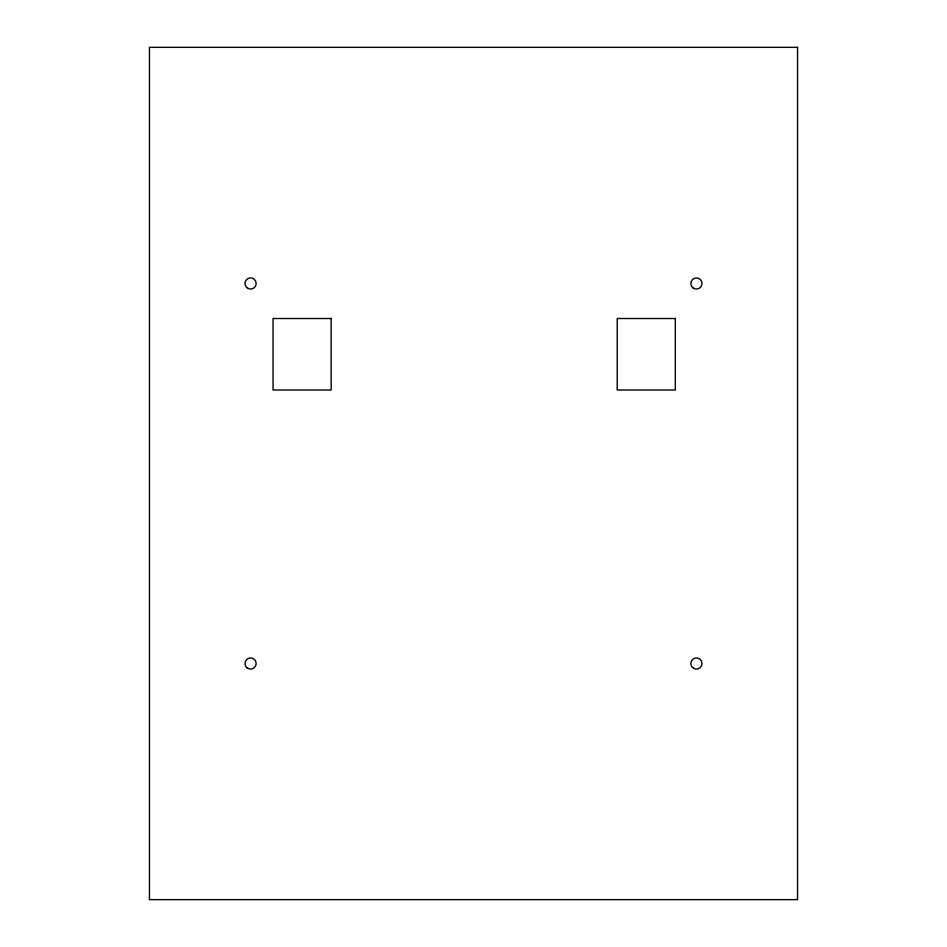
<?xml version="1.0" encoding="UTF-8"?>
<svg xmlns="http://www.w3.org/2000/svg" width="947" height="947" viewBox="0 0 947 947"><rect width="100%" height="100%" fill="white"/><g stroke="black" fill="none" stroke-linecap="round" stroke-linejoin="round"><path stroke-width="1.42" d="M797.552 47.35L149.448 47.35L149.448 899.65L797.552 899.65L797.552 47.35M331.154 318.512L273.056 318.512L273.056 390.022L331.154 390.022L331.154 318.512M675.318 318.512L617.219 318.512L617.219 390.022L675.318 390.022L675.318 318.512M692.813 287.746A5.575 5.575 0 0 0 701.916 284.491A5.575 5.575 0 0 0 694.553 278.24A5.575 5.575 0 0 0 692.813 287.746M693.63 668.345A5.587 5.587 0 0 0 702.011 663.504A5.587 5.587 0 0 0 693.63 658.674A5.587 5.587 0 0 0 693.63 668.345M247.179 667.931A5.575 5.575 0 0 0 256.104 664.238A5.575 5.575 0 0 0 248.434 658.354A5.575 5.575 0 0 0 247.179 667.931M247.783 288.326A5.587 5.587 0 0 0 256.163 283.496A5.587 5.587 0 0 0 247.783 278.655A5.587 5.587 0 0 0 247.783 288.326"/></g></svg>
